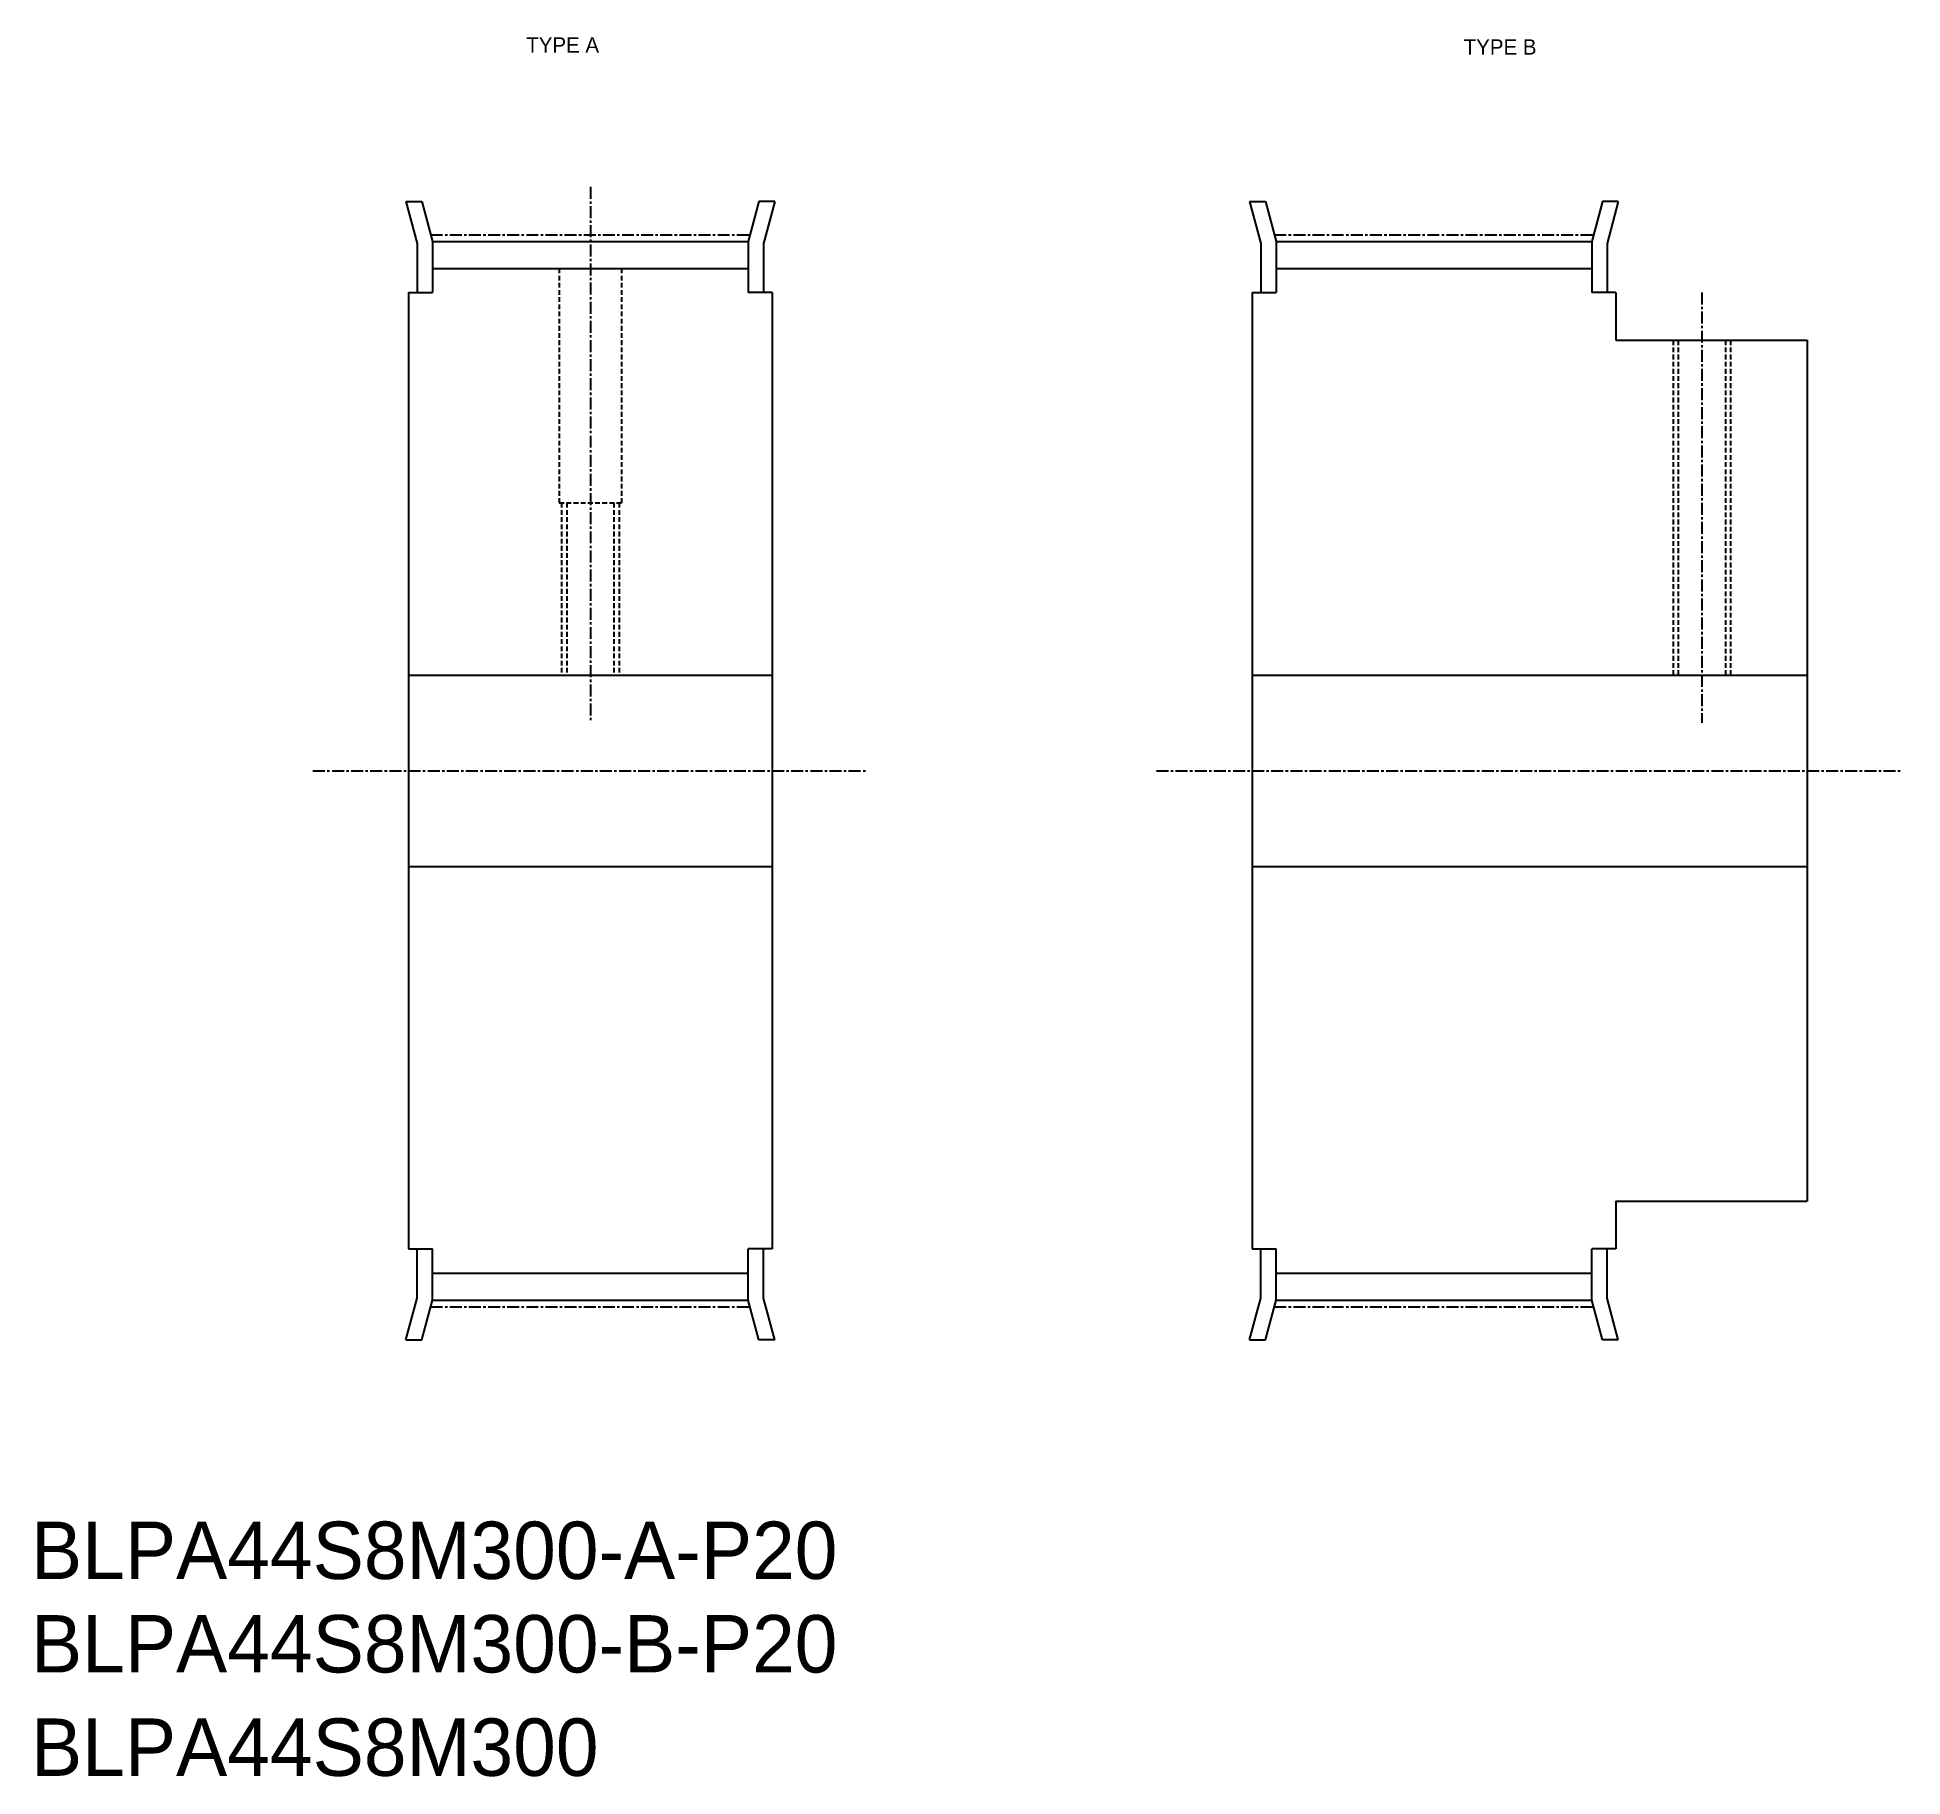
# Model space of a CAD drawing. Extents: x -285 to -90, y -46 to 136.
import ezdxf

# ---------------------------------------------------------------- set-up
doc = ezdxf.new("R2010")
doc.units = 0
doc.linetypes.add('CENTER', pattern=[2, 1.25, -0.25, 0.25, -0.25])
doc.linetypes.add('DASHED', pattern=[0.75, 0.5, -0.25])
doc.layers.get('0').update_dxf_attribs({"linetype": 'CONTINUOUS'})
doc.layers.add('CENTER', color=1, linetype='CENTER')

msp = doc.modelspace()

# ---------------------------------------------------------------- linework, layer by layer
at = {"color": 7, "linetype": 'CONTINUOUS'}
for p, q in [((-246.8, 118.73), (-245.14, 118.73)), ((-246.8, 118.73), (-245.62, 114.35)), ((-245.14, 118.73), (-244.02, 114.56)), ((-209.91, 118.73), (-211.02, 114.56)), ((-208.25, 118.73), (-209.91, 118.73)), ((-208.25, 118.73), (-209.42, 114.35)), ((-158.61, 118.73), (-157.44, 114.35)), ((-158.61, 118.73), (-156.96, 118.73)), ((-156.96, 118.73), (-155.84, 114.56)), ((-121.73, 118.73), (-122.84, 114.56)), ((-120.07, 118.73), (-121.73, 118.73)), ((-120.07, 118.73), (-121.24, 114.35)), ((-245.62, 114.35), (-245.62, 109.23)), ((-244.02, 114.56), (-211.02, 114.56)), ((-244.02, 114.56), (-244.02, 109.23)), ((-211.02, 114.56), (-211.02, 109.23)), ((-209.42, 114.35), (-209.42, 109.23)), ((-157.44, 114.35), (-157.44, 109.23)), ((-155.84, 114.56), (-122.84, 114.56)), ((-155.84, 114.56), (-155.84, 109.23)), ((-122.84, 114.56), (-122.84, 109.23)), ((-121.24, 114.35), (-121.24, 109.23)), ((-244.02, 111.73), (-211.02, 111.73)), ((-155.84, 111.73), (-122.84, 111.73)), ((-246.52, 109.23), (-246.52, 9.23)), ((-246.52, 109.23), (-244.02, 109.23)), ((-208.52, 109.23), (-211.02, 109.23)), ((-208.52, 109.23), (-208.52, 9.23)), ((-158.34, 109.23), (-158.34, 9.23)), ((-158.34, 109.23), (-155.84, 109.23)), ((-120.34, 109.23), (-122.84, 109.23)), ((-120.34, 109.23), (-120.34, 104.23)), ((-120.34, 104.23), (-100.34, 104.23)), ((-100.34, 104.23), (-100.34, 14.23)), ((-158.34, 84.23), (-158.34, 84.23)), ((-246.52, 69.23), (-208.52, 69.23)), ((-158.34, 69.23), (-100.34, 69.23)), ((-158.34, 59.23), (-158.34, 59.23)), ((-246.52, 49.23), (-208.52, 49.23)), ((-158.34, 49.23), (-100.34, 49.23)), ((-120.34, 14.23), (-100.34, 14.23)), ((-120.34, 14.23), (-120.34, 9.23)), ((-246.52, 9.23), (-244.02, 9.23)), ((-245.62, 4.1), (-245.62, 9.23)), ((-244.02, 3.89), (-244.02, 9.23)), ((-211.02, 3.89), (-211.02, 9.23)), ((-208.52, 9.23), (-211.02, 9.23)), ((-209.42, 4.1), (-209.42, 9.23)), ((-158.34, 9.23), (-155.84, 9.23)), ((-157.44, 4.1), (-157.44, 9.23)), ((-155.84, 3.89), (-155.84, 9.23)), ((-120.34, 9.23), (-122.84, 9.23)), ((-122.84, 3.89), (-122.84, 9.23)), ((-121.24, 4.1), (-121.24, 9.23)), ((-244.02, 6.72), (-211.02, 6.72)), ((-155.84, 6.72), (-122.84, 6.72)), ((-246.8, -0.27), (-245.62, 4.1)), ((-208.25, -0.27), (-209.42, 4.1)), ((-158.61, -0.27), (-157.44, 4.1)), ((-120.07, -0.27), (-121.24, 4.1)), ((-245.14, -0.27), (-244.02, 3.89)), ((-244.02, 3.89), (-211.02, 3.89)), ((-209.91, -0.27), (-211.02, 3.89)), ((-156.96, -0.27), (-155.84, 3.89)), ((-155.84, 3.89), (-122.84, 3.89)), ((-121.73, -0.27), (-122.84, 3.89)), ((-246.8, -0.27), (-245.14, -0.27)), ((-208.25, -0.27), (-209.91, -0.27)), ((-158.61, -0.27), (-156.96, -0.27)), ((-120.07, -0.27), (-121.73, -0.27))]:
    msp.add_line(p, q, dxfattribs=at)
at = {"color": 3, "linetype": 'DASHED'}
for p, q in [((-230.77, 111.73), (-230.77, 87.23)), ((-224.27, 111.73), (-224.27, 87.23)), ((-114.34, 104.23), (-114.34, 69.23)), ((-113.8, 104.23), (-113.8, 69.23)), ((-108.88, 104.23), (-108.88, 69.23)), ((-108.34, 104.23), (-108.34, 69.23)), ((-230.77, 87.23), (-224.27, 87.23)), ((-230.52, 87.23), (-230.52, 69.23)), ((-229.98, 87.23), (-229.98, 69.23)), ((-225.06, 87.23), (-225.06, 69.23)), ((-224.52, 87.23), (-224.52, 69.23))]:
    msp.add_line(p, q, dxfattribs=at)
at = {"layer": 'CENTER', "color": 1, "linetype": 'CENTER'}
for p, q in [((-227.52, 120.25), (-227.52, 64.23)), ((-244.21, 115.25), (-210.84, 115.25)), ((-156.03, 115.25), (-122.66, 115.25)), ((-111.34, 109.23), (-111.34, 64.23)), ((-256.52, 59.23), (-198.52, 59.23)), ((-168.34, 59.23), (-90.34, 59.23)), ((-244.21, 3.2), (-210.84, 3.2)), ((-156.03, 3.2), (-122.66, 3.2))]:
    msp.add_line(p, q, dxfattribs=at)

# ---------------------------------------------------------------- texts
at = {"color": 7, "linetype": 'CONTINUOUS'}
for s, height, p in [('TYPE A', 1.6, (-234.22, 134.3)), ('TYPE B', 1.6, (-136.23, 134.09)), ('BLPA44S8M300-A-P20', 6, (-285.99, -25.27)), ('BLPA44S8M300-B-P20', 6, (-285.99, -35.04)), ('BLPA44S8M300', 6, (-285.99, -45.85))]:
    msp.add_text(s, height=height, dxfattribs=at).set_placement(p)

doc.saveas('drawing.dxf')
